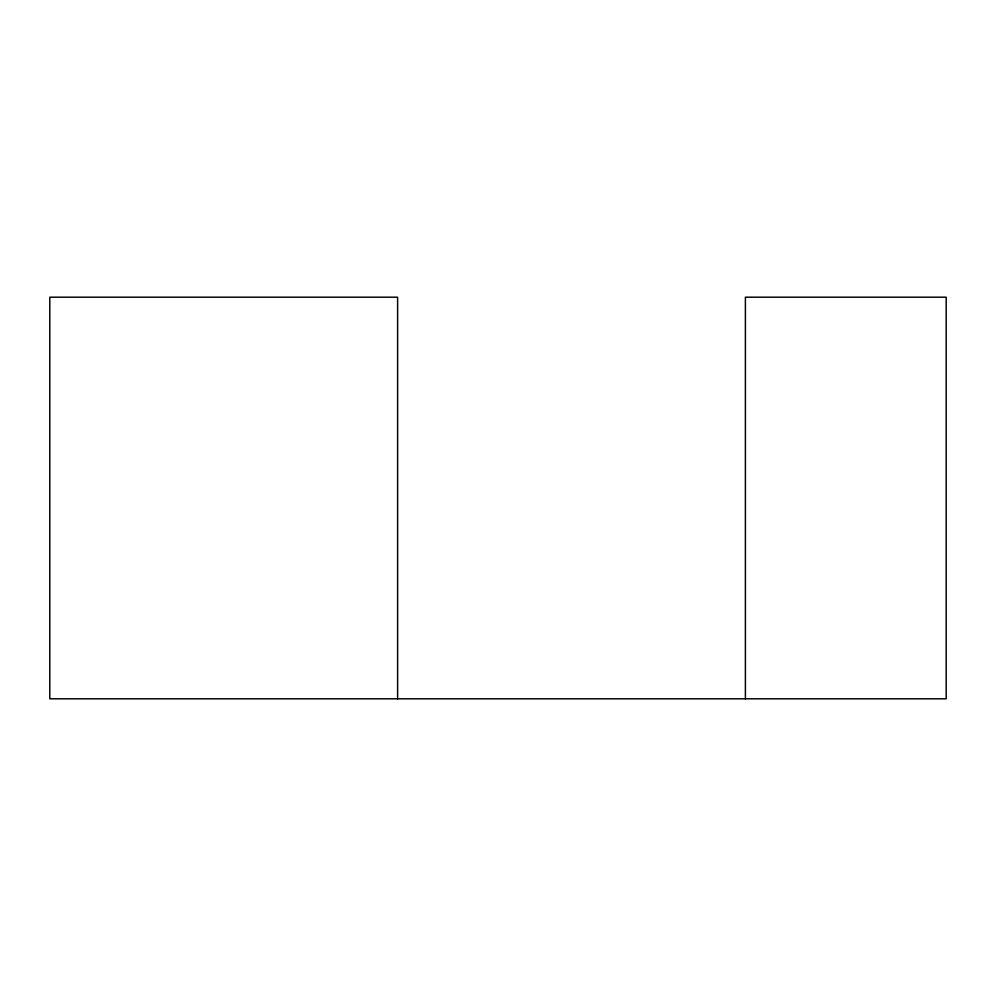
<?xml version="1.0" encoding="UTF-8"?>
<svg xmlns="http://www.w3.org/2000/svg" width="996" height="996" viewBox="0 0 996 996"><rect width="100%" height="100%" fill="white"/><g stroke="black" fill="none" stroke-linecap="round" stroke-linejoin="round"><path stroke-width="1.49" d="M745.394 698.806L745.394 297.194L946.2 297.194L946.2 698.806L49.8 698.806L49.8 297.194L397.603 297.194L397.603 698.806"/></g></svg>
